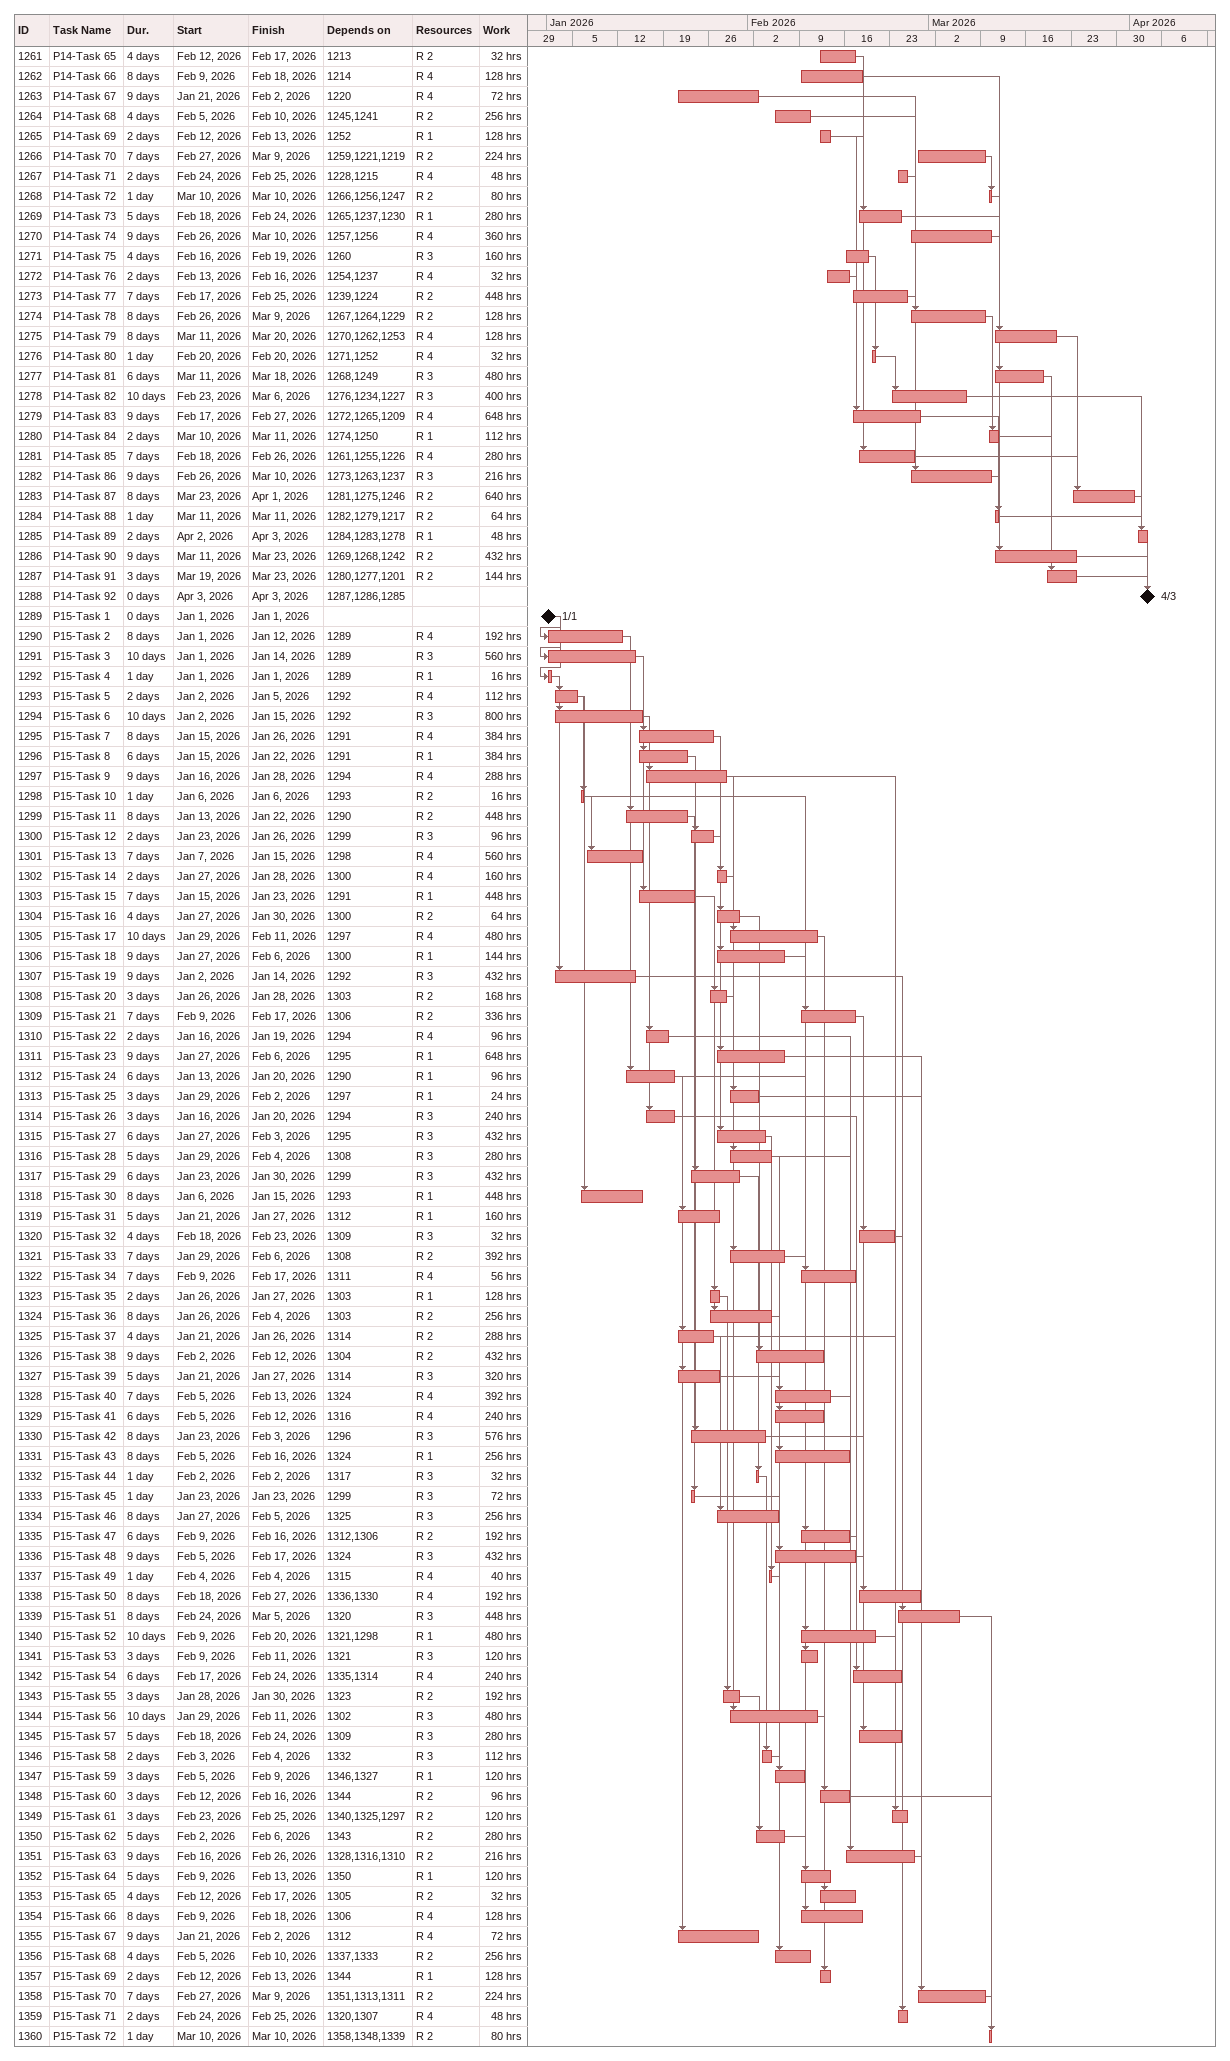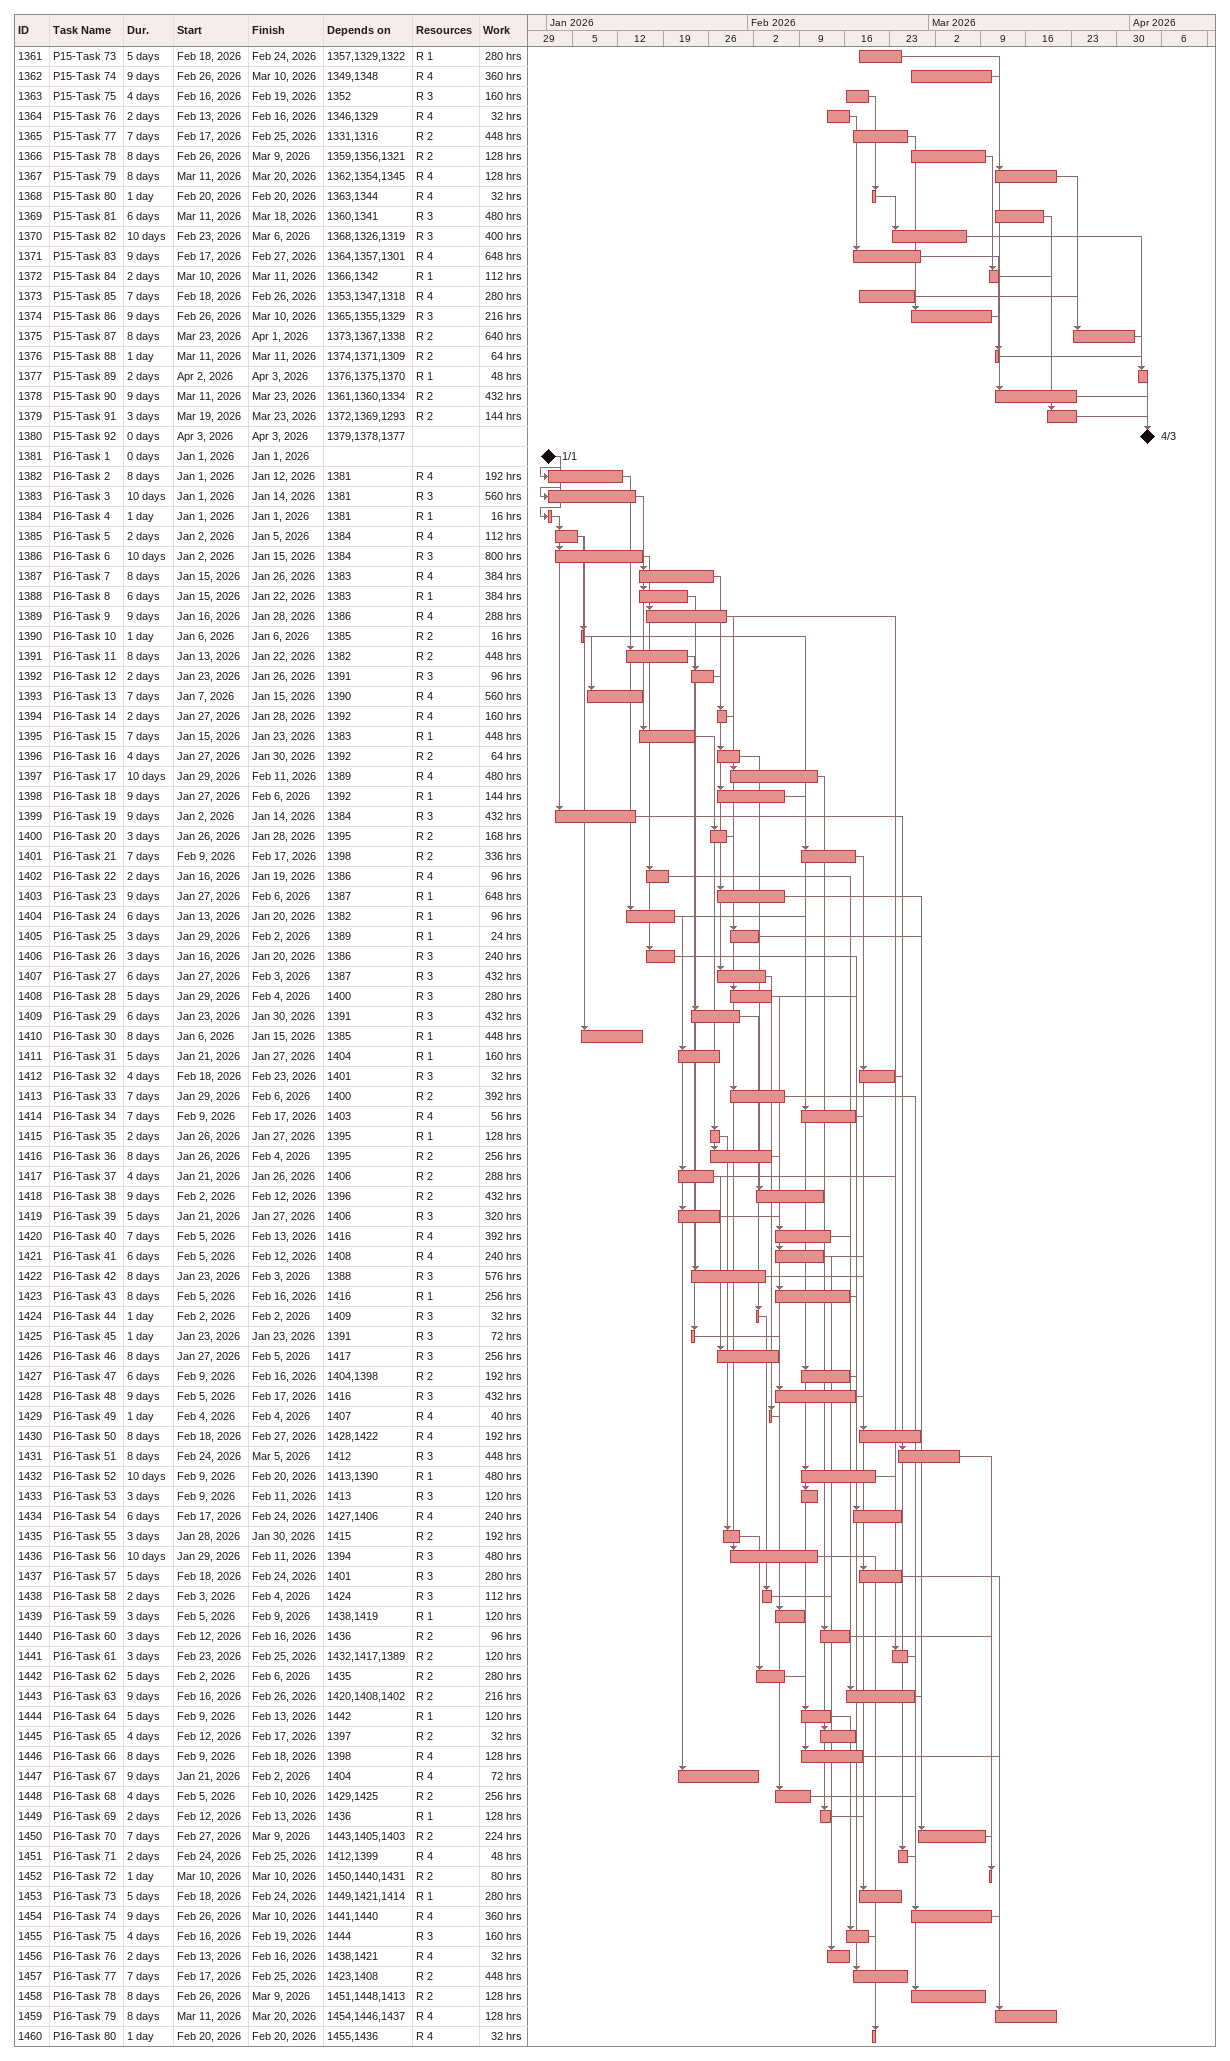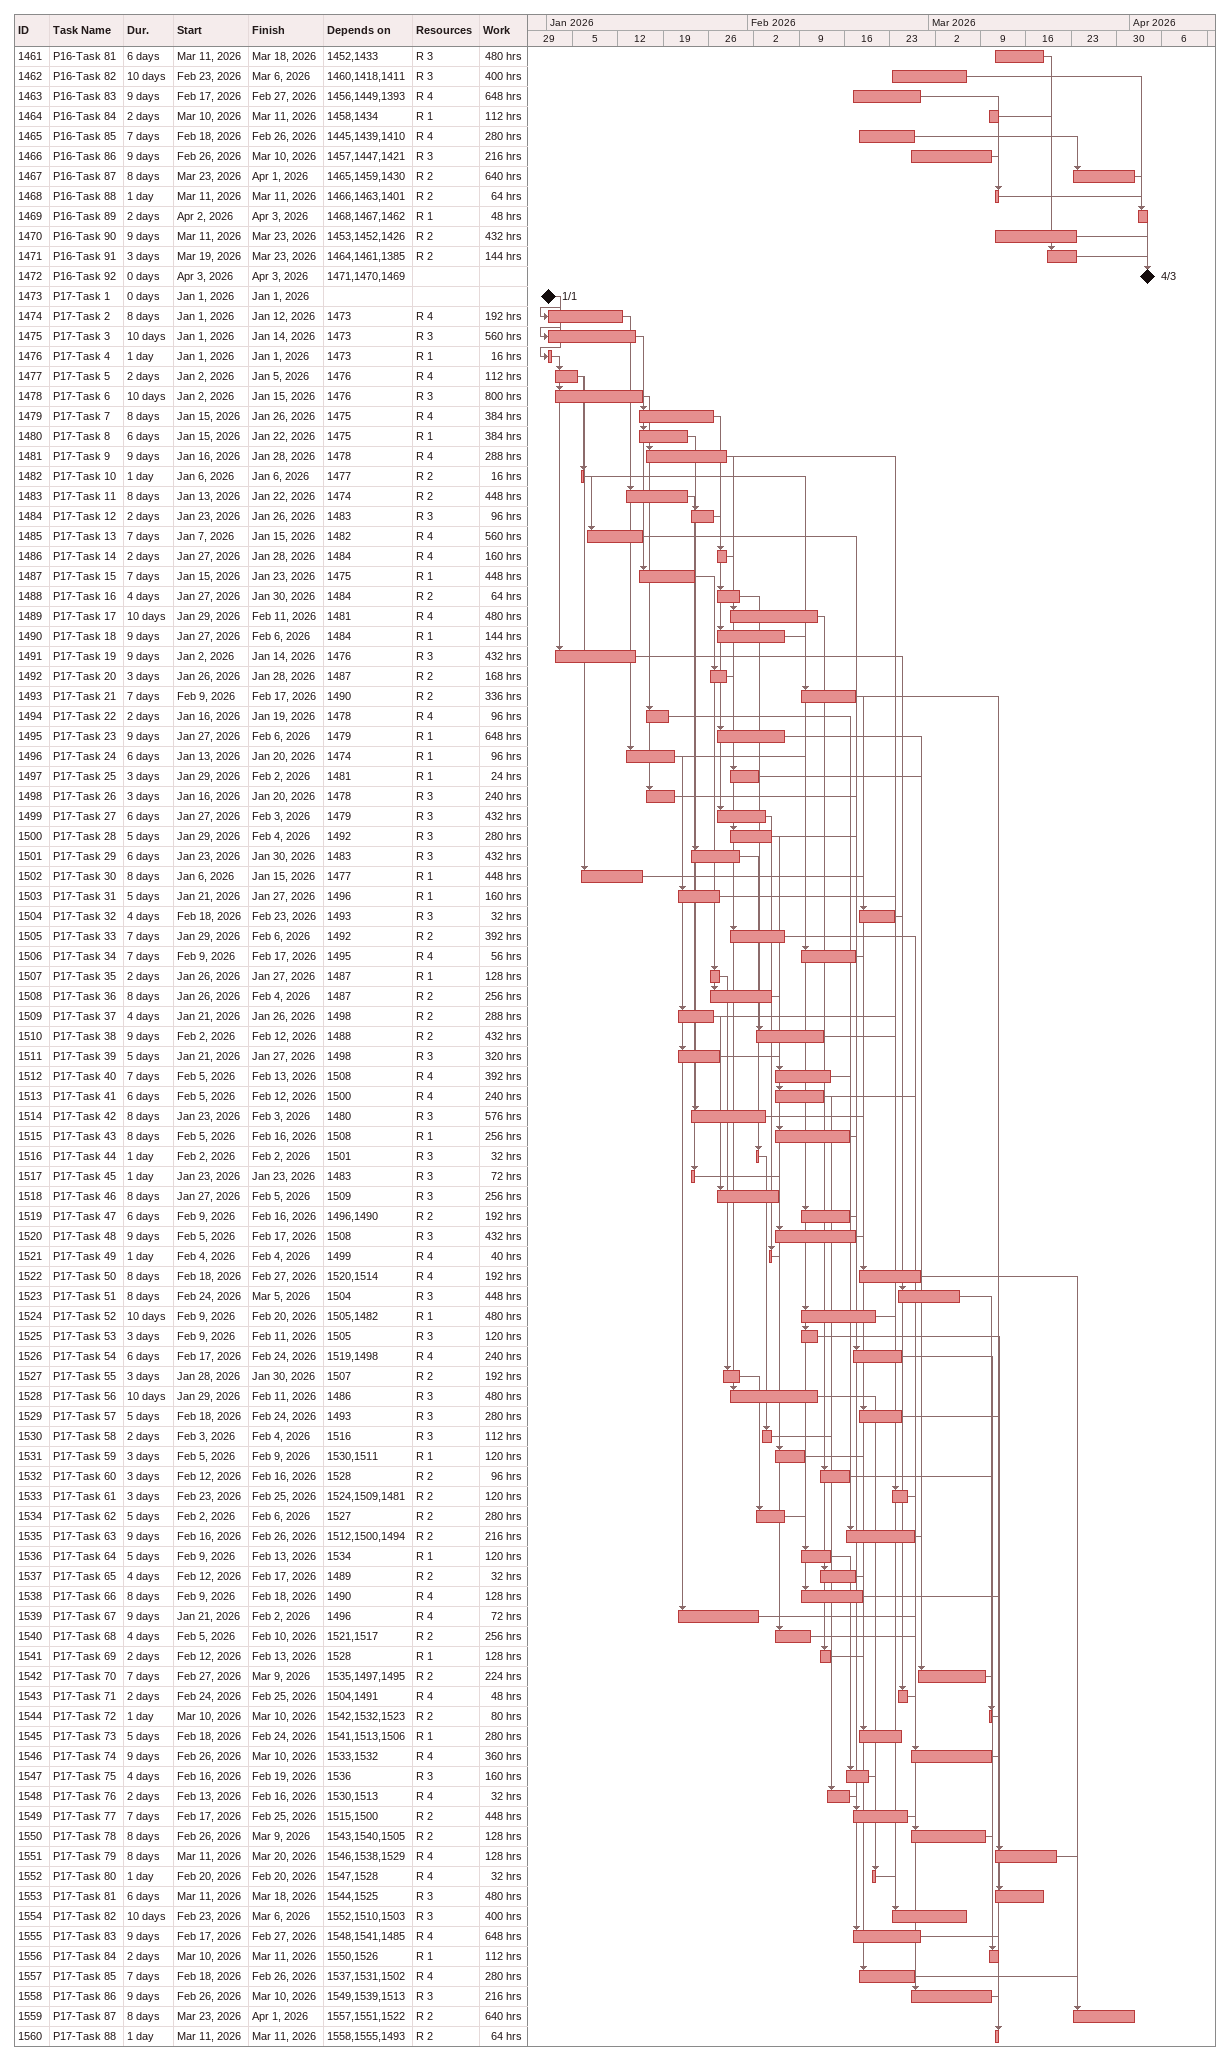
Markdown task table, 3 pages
| ID | Task | Duration | Start | Finish | Predecessors | Resources | Work (h) |
|---|---|---|---|---|---|---|---|
| 1261 | P14-Task 65 | 4d | 2026-02-12 | 2026-02-17 | 1213 | R 2 | 32 |
| 1262 | P14-Task 66 | 8d | 2026-02-09 | 2026-02-18 | 1214 | R 4 | 128 |
| 1263 | P14-Task 67 | 9d | 2026-01-21 | 2026-02-02 | 1220 | R 4 | 72 |
| 1264 | P14-Task 68 | 4d | 2026-02-05 | 2026-02-10 | 1245, 1241 | R 2 | 256 |
| 1265 | P14-Task 69 | 2d | 2026-02-12 | 2026-02-13 | 1252 | R 1 | 128 |
| 1266 | P14-Task 70 | 7d | 2026-02-27 | 2026-03-09 | 1259, 1221, 1219 | R 2 | 224 |
| 1267 | P14-Task 71 | 2d | 2026-02-24 | 2026-02-25 | 1228, 1215 | R 4 | 48 |
| 1268 | P14-Task 72 | 1d | 2026-03-10 | 2026-03-10 | 1266, 1256, 1247 | R 2 | 80 |
| 1269 | P14-Task 73 | 5d | 2026-02-18 | 2026-02-24 | 1265, 1237, 1230 | R 1 | 280 |
| 1270 | P14-Task 74 | 9d | 2026-02-26 | 2026-03-10 | 1257, 1256 | R 4 | 360 |
| 1271 | P14-Task 75 | 4d | 2026-02-16 | 2026-02-19 | 1260 | R 3 | 160 |
| 1272 | P14-Task 76 | 2d | 2026-02-13 | 2026-02-16 | 1254, 1237 | R 4 | 32 |
| 1273 | P14-Task 77 | 7d | 2026-02-17 | 2026-02-25 | 1239, 1224 | R 2 | 448 |
| 1274 | P14-Task 78 | 8d | 2026-02-26 | 2026-03-09 | 1267, 1264, 1229 | R 2 | 128 |
| 1275 | P14-Task 79 | 8d | 2026-03-11 | 2026-03-20 | 1270, 1262, 1253 | R 4 | 128 |
| 1276 | P14-Task 80 | 1d | 2026-02-20 | 2026-02-20 | 1271, 1252 | R 4 | 32 |
| 1277 | P14-Task 81 | 6d | 2026-03-11 | 2026-03-18 | 1268, 1249 | R 3 | 480 |
| 1278 | P14-Task 82 | 10d | 2026-02-23 | 2026-03-06 | 1276, 1234, 1227 | R 3 | 400 |
| 1279 | P14-Task 83 | 9d | 2026-02-17 | 2026-02-27 | 1272, 1265, 1209 | R 4 | 648 |
| 1280 | P14-Task 84 | 2d | 2026-03-10 | 2026-03-11 | 1274, 1250 | R 1 | 112 |
| 1281 | P14-Task 85 | 7d | 2026-02-18 | 2026-02-26 | 1261, 1255, 1226 | R 4 | 280 |
| 1282 | P14-Task 86 | 9d | 2026-02-26 | 2026-03-10 | 1273, 1263, 1237 | R 3 | 216 |
| 1283 | P14-Task 87 | 8d | 2026-03-23 | 2026-04-01 | 1281, 1275, 1246 | R 2 | 640 |
| 1284 | P14-Task 88 | 1d | 2026-03-11 | 2026-03-11 | 1282, 1279, 1217 | R 2 | 64 |
| 1285 | P14-Task 89 | 2d | 2026-04-02 | 2026-04-03 | 1284, 1283, 1278 | R 1 | 48 |
| 1286 | P14-Task 90 | 9d | 2026-03-11 | 2026-03-23 | 1269, 1268, 1242 | R 2 | 432 |
| 1287 | P14-Task 91 | 3d | 2026-03-19 | 2026-03-23 | 1280, 1277, 1201 | R 2 | 144 |
| 1288 | P14-Task 92 | 0d | 2026-04-03 | 2026-04-03 | 1287, 1286, 1285 |  |  |
| 1289 | P15-Task 1 | 0d | 2026-01-01 | 2026-01-01 |  |  |  |
| 1290 | P15-Task 2 | 8d | 2026-01-01 | 2026-01-12 | 1289 | R 4 | 192 |
| 1291 | P15-Task 3 | 10d | 2026-01-01 | 2026-01-14 | 1289 | R 3 | 560 |
| 1292 | P15-Task 4 | 1d | 2026-01-01 | 2026-01-01 | 1289 | R 1 | 16 |
| 1293 | P15-Task 5 | 2d | 2026-01-02 | 2026-01-05 | 1292 | R 4 | 112 |
| 1294 | P15-Task 6 | 10d | 2026-01-02 | 2026-01-15 | 1292 | R 3 | 800 |
| 1295 | P15-Task 7 | 8d | 2026-01-15 | 2026-01-26 | 1291 | R 4 | 384 |
| 1296 | P15-Task 8 | 6d | 2026-01-15 | 2026-01-22 | 1291 | R 1 | 384 |
| 1297 | P15-Task 9 | 9d | 2026-01-16 | 2026-01-28 | 1294 | R 4 | 288 |
| 1298 | P15-Task 10 | 1d | 2026-01-06 | 2026-01-06 | 1293 | R 2 | 16 |
| 1299 | P15-Task 11 | 8d | 2026-01-13 | 2026-01-22 | 1290 | R 2 | 448 |
| 1300 | P15-Task 12 | 2d | 2026-01-23 | 2026-01-26 | 1299 | R 3 | 96 |
| 1301 | P15-Task 13 | 7d | 2026-01-07 | 2026-01-15 | 1298 | R 4 | 560 |
| 1302 | P15-Task 14 | 2d | 2026-01-27 | 2026-01-28 | 1300 | R 4 | 160 |
| 1303 | P15-Task 15 | 7d | 2026-01-15 | 2026-01-23 | 1291 | R 1 | 448 |
| 1304 | P15-Task 16 | 4d | 2026-01-27 | 2026-01-30 | 1300 | R 2 | 64 |
| 1305 | P15-Task 17 | 10d | 2026-01-29 | 2026-02-11 | 1297 | R 4 | 480 |
| 1306 | P15-Task 18 | 9d | 2026-01-27 | 2026-02-06 | 1300 | R 1 | 144 |
| 1307 | P15-Task 19 | 9d | 2026-01-02 | 2026-01-14 | 1292 | R 3 | 432 |
| 1308 | P15-Task 20 | 3d | 2026-01-26 | 2026-01-28 | 1303 | R 2 | 168 |
| 1309 | P15-Task 21 | 7d | 2026-02-09 | 2026-02-17 | 1306 | R 2 | 336 |
| 1310 | P15-Task 22 | 2d | 2026-01-16 | 2026-01-19 | 1294 | R 4 | 96 |
| 1311 | P15-Task 23 | 9d | 2026-01-27 | 2026-02-06 | 1295 | R 1 | 648 |
| 1312 | P15-Task 24 | 6d | 2026-01-13 | 2026-01-20 | 1290 | R 1 | 96 |
| 1313 | P15-Task 25 | 3d | 2026-01-29 | 2026-02-02 | 1297 | R 1 | 24 |
| 1314 | P15-Task 26 | 3d | 2026-01-16 | 2026-01-20 | 1294 | R 3 | 240 |
| 1315 | P15-Task 27 | 6d | 2026-01-27 | 2026-02-03 | 1295 | R 3 | 432 |
| 1316 | P15-Task 28 | 5d | 2026-01-29 | 2026-02-04 | 1308 | R 3 | 280 |
| 1317 | P15-Task 29 | 6d | 2026-01-23 | 2026-01-30 | 1299 | R 3 | 432 |
| 1318 | P15-Task 30 | 8d | 2026-01-06 | 2026-01-15 | 1293 | R 1 | 448 |
| 1319 | P15-Task 31 | 5d | 2026-01-21 | 2026-01-27 | 1312 | R 1 | 160 |
| 1320 | P15-Task 32 | 4d | 2026-02-18 | 2026-02-23 | 1309 | R 3 | 32 |
| 1321 | P15-Task 33 | 7d | 2026-01-29 | 2026-02-06 | 1308 | R 2 | 392 |
| 1322 | P15-Task 34 | 7d | 2026-02-09 | 2026-02-17 | 1311 | R 4 | 56 |
| 1323 | P15-Task 35 | 2d | 2026-01-26 | 2026-01-27 | 1303 | R 1 | 128 |
| 1324 | P15-Task 36 | 8d | 2026-01-26 | 2026-02-04 | 1303 | R 2 | 256 |
| 1325 | P15-Task 37 | 4d | 2026-01-21 | 2026-01-26 | 1314 | R 2 | 288 |
| 1326 | P15-Task 38 | 9d | 2026-02-02 | 2026-02-12 | 1304 | R 2 | 432 |
| 1327 | P15-Task 39 | 5d | 2026-01-21 | 2026-01-27 | 1314 | R 3 | 320 |
| 1328 | P15-Task 40 | 7d | 2026-02-05 | 2026-02-13 | 1324 | R 4 | 392 |
| 1329 | P15-Task 41 | 6d | 2026-02-05 | 2026-02-12 | 1316 | R 4 | 240 |
| 1330 | P15-Task 42 | 8d | 2026-01-23 | 2026-02-03 | 1296 | R 3 | 576 |
| 1331 | P15-Task 43 | 8d | 2026-02-05 | 2026-02-16 | 1324 | R 1 | 256 |
| 1332 | P15-Task 44 | 1d | 2026-02-02 | 2026-02-02 | 1317 | R 3 | 32 |
| 1333 | P15-Task 45 | 1d | 2026-01-23 | 2026-01-23 | 1299 | R 3 | 72 |
| 1334 | P15-Task 46 | 8d | 2026-01-27 | 2026-02-05 | 1325 | R 3 | 256 |
| 1335 | P15-Task 47 | 6d | 2026-02-09 | 2026-02-16 | 1312, 1306 | R 2 | 192 |
| 1336 | P15-Task 48 | 9d | 2026-02-05 | 2026-02-17 | 1324 | R 3 | 432 |
| 1337 | P15-Task 49 | 1d | 2026-02-04 | 2026-02-04 | 1315 | R 4 | 40 |
| 1338 | P15-Task 50 | 8d | 2026-02-18 | 2026-02-27 | 1336, 1330 | R 4 | 192 |
| 1339 | P15-Task 51 | 8d | 2026-02-24 | 2026-03-05 | 1320 | R 3 | 448 |
| 1340 | P15-Task 52 | 10d | 2026-02-09 | 2026-02-20 | 1321, 1298 | R 1 | 480 |
| 1341 | P15-Task 53 | 3d | 2026-02-09 | 2026-02-11 | 1321 | R 3 | 120 |
| 1342 | P15-Task 54 | 6d | 2026-02-17 | 2026-02-24 | 1335, 1314 | R 4 | 240 |
| 1343 | P15-Task 55 | 3d | 2026-01-28 | 2026-01-30 | 1323 | R 2 | 192 |
| 1344 | P15-Task 56 | 10d | 2026-01-29 | 2026-02-11 | 1302 | R 3 | 480 |
| 1345 | P15-Task 57 | 5d | 2026-02-18 | 2026-02-24 | 1309 | R 3 | 280 |
| 1346 | P15-Task 58 | 2d | 2026-02-03 | 2026-02-04 | 1332 | R 3 | 112 |
| 1347 | P15-Task 59 | 3d | 2026-02-05 | 2026-02-09 | 1346, 1327 | R 1 | 120 |
| 1348 | P15-Task 60 | 3d | 2026-02-12 | 2026-02-16 | 1344 | R 2 | 96 |
| 1349 | P15-Task 61 | 3d | 2026-02-23 | 2026-02-25 | 1340, 1325, 1297 | R 2 | 120 |
| 1350 | P15-Task 62 | 5d | 2026-02-02 | 2026-02-06 | 1343 | R 2 | 280 |
| 1351 | P15-Task 63 | 9d | 2026-02-16 | 2026-02-26 | 1328, 1316, 1310 | R 2 | 216 |
| 1352 | P15-Task 64 | 5d | 2026-02-09 | 2026-02-13 | 1350 | R 1 | 120 |
| 1353 | P15-Task 65 | 4d | 2026-02-12 | 2026-02-17 | 1305 | R 2 | 32 |
| 1354 | P15-Task 66 | 8d | 2026-02-09 | 2026-02-18 | 1306 | R 4 | 128 |
| 1355 | P15-Task 67 | 9d | 2026-01-21 | 2026-02-02 | 1312 | R 4 | 72 |
| 1356 | P15-Task 68 | 4d | 2026-02-05 | 2026-02-10 | 1337, 1333 | R 2 | 256 |
| 1357 | P15-Task 69 | 2d | 2026-02-12 | 2026-02-13 | 1344 | R 1 | 128 |
| 1358 | P15-Task 70 | 7d | 2026-02-27 | 2026-03-09 | 1351, 1313, 1311 | R 2 | 224 |
| 1359 | P15-Task 71 | 2d | 2026-02-24 | 2026-02-25 | 1320, 1307 | R 4 | 48 |
| 1360 | P15-Task 72 | 1d | 2026-03-10 | 2026-03-10 | 1358, 1348, 1339 | R 2 | 80 |
| 1361 | P15-Task 73 | 5d | 2026-02-18 | 2026-02-24 | 1357, 1329, 1322 | R 1 | 280 |
| 1362 | P15-Task 74 | 9d | 2026-02-26 | 2026-03-10 | 1349, 1348 | R 4 | 360 |
| 1363 | P15-Task 75 | 4d | 2026-02-16 | 2026-02-19 | 1352 | R 3 | 160 |
| 1364 | P15-Task 76 | 2d | 2026-02-13 | 2026-02-16 | 1346, 1329 | R 4 | 32 |
| 1365 | P15-Task 77 | 7d | 2026-02-17 | 2026-02-25 | 1331, 1316 | R 2 | 448 |
| 1366 | P15-Task 78 | 8d | 2026-02-26 | 2026-03-09 | 1359, 1356, 1321 | R 2 | 128 |
| 1367 | P15-Task 79 | 8d | 2026-03-11 | 2026-03-20 | 1362, 1354, 1345 | R 4 | 128 |
| 1368 | P15-Task 80 | 1d | 2026-02-20 | 2026-02-20 | 1363, 1344 | R 4 | 32 |
| 1369 | P15-Task 81 | 6d | 2026-03-11 | 2026-03-18 | 1360, 1341 | R 3 | 480 |
| 1370 | P15-Task 82 | 10d | 2026-02-23 | 2026-03-06 | 1368, 1326, 1319 | R 3 | 400 |
| 1371 | P15-Task 83 | 9d | 2026-02-17 | 2026-02-27 | 1364, 1357, 1301 | R 4 | 648 |
| 1372 | P15-Task 84 | 2d | 2026-03-10 | 2026-03-11 | 1366, 1342 | R 1 | 112 |
| 1373 | P15-Task 85 | 7d | 2026-02-18 | 2026-02-26 | 1353, 1347, 1318 | R 4 | 280 |
| 1374 | P15-Task 86 | 9d | 2026-02-26 | 2026-03-10 | 1365, 1355, 1329 | R 3 | 216 |
| 1375 | P15-Task 87 | 8d | 2026-03-23 | 2026-04-01 | 1373, 1367, 1338 | R 2 | 640 |
| 1376 | P15-Task 88 | 1d | 2026-03-11 | 2026-03-11 | 1374, 1371, 1309 | R 2 | 64 |
| 1377 | P15-Task 89 | 2d | 2026-04-02 | 2026-04-03 | 1376, 1375, 1370 | R 1 | 48 |
| 1378 | P15-Task 90 | 9d | 2026-03-11 | 2026-03-23 | 1361, 1360, 1334 | R 2 | 432 |
| 1379 | P15-Task 91 | 3d | 2026-03-19 | 2026-03-23 | 1372, 1369, 1293 | R 2 | 144 |
| 1380 | P15-Task 92 | 0d | 2026-04-03 | 2026-04-03 | 1379, 1378, 1377 |  |  |
| 1381 | P16-Task 1 | 0d | 2026-01-01 | 2026-01-01 |  |  |  |
| 1382 | P16-Task 2 | 8d | 2026-01-01 | 2026-01-12 | 1381 | R 4 | 192 |
| 1383 | P16-Task 3 | 10d | 2026-01-01 | 2026-01-14 | 1381 | R 3 | 560 |
| 1384 | P16-Task 4 | 1d | 2026-01-01 | 2026-01-01 | 1381 | R 1 | 16 |
| 1385 | P16-Task 5 | 2d | 2026-01-02 | 2026-01-05 | 1384 | R 4 | 112 |
| 1386 | P16-Task 6 | 10d | 2026-01-02 | 2026-01-15 | 1384 | R 3 | 800 |
| 1387 | P16-Task 7 | 8d | 2026-01-15 | 2026-01-26 | 1383 | R 4 | 384 |
| 1388 | P16-Task 8 | 6d | 2026-01-15 | 2026-01-22 | 1383 | R 1 | 384 |
| 1389 | P16-Task 9 | 9d | 2026-01-16 | 2026-01-28 | 1386 | R 4 | 288 |
| 1390 | P16-Task 10 | 1d | 2026-01-06 | 2026-01-06 | 1385 | R 2 | 16 |
| 1391 | P16-Task 11 | 8d | 2026-01-13 | 2026-01-22 | 1382 | R 2 | 448 |
| 1392 | P16-Task 12 | 2d | 2026-01-23 | 2026-01-26 | 1391 | R 3 | 96 |
| 1393 | P16-Task 13 | 7d | 2026-01-07 | 2026-01-15 | 1390 | R 4 | 560 |
| 1394 | P16-Task 14 | 2d | 2026-01-27 | 2026-01-28 | 1392 | R 4 | 160 |
| 1395 | P16-Task 15 | 7d | 2026-01-15 | 2026-01-23 | 1383 | R 1 | 448 |
| 1396 | P16-Task 16 | 4d | 2026-01-27 | 2026-01-30 | 1392 | R 2 | 64 |
| 1397 | P16-Task 17 | 10d | 2026-01-29 | 2026-02-11 | 1389 | R 4 | 480 |
| 1398 | P16-Task 18 | 9d | 2026-01-27 | 2026-02-06 | 1392 | R 1 | 144 |
| 1399 | P16-Task 19 | 9d | 2026-01-02 | 2026-01-14 | 1384 | R 3 | 432 |
| 1400 | P16-Task 20 | 3d | 2026-01-26 | 2026-01-28 | 1395 | R 2 | 168 |
| 1401 | P16-Task 21 | 7d | 2026-02-09 | 2026-02-17 | 1398 | R 2 | 336 |
| 1402 | P16-Task 22 | 2d | 2026-01-16 | 2026-01-19 | 1386 | R 4 | 96 |
| 1403 | P16-Task 23 | 9d | 2026-01-27 | 2026-02-06 | 1387 | R 1 | 648 |
| 1404 | P16-Task 24 | 6d | 2026-01-13 | 2026-01-20 | 1382 | R 1 | 96 |
| 1405 | P16-Task 25 | 3d | 2026-01-29 | 2026-02-02 | 1389 | R 1 | 24 |
| 1406 | P16-Task 26 | 3d | 2026-01-16 | 2026-01-20 | 1386 | R 3 | 240 |
| 1407 | P16-Task 27 | 6d | 2026-01-27 | 2026-02-03 | 1387 | R 3 | 432 |
| 1408 | P16-Task 28 | 5d | 2026-01-29 | 2026-02-04 | 1400 | R 3 | 280 |
| 1409 | P16-Task 29 | 6d | 2026-01-23 | 2026-01-30 | 1391 | R 3 | 432 |
| 1410 | P16-Task 30 | 8d | 2026-01-06 | 2026-01-15 | 1385 | R 1 | 448 |
| 1411 | P16-Task 31 | 5d | 2026-01-21 | 2026-01-27 | 1404 | R 1 | 160 |
| 1412 | P16-Task 32 | 4d | 2026-02-18 | 2026-02-23 | 1401 | R 3 | 32 |
| 1413 | P16-Task 33 | 7d | 2026-01-29 | 2026-02-06 | 1400 | R 2 | 392 |
| 1414 | P16-Task 34 | 7d | 2026-02-09 | 2026-02-17 | 1403 | R 4 | 56 |
| 1415 | P16-Task 35 | 2d | 2026-01-26 | 2026-01-27 | 1395 | R 1 | 128 |
| 1416 | P16-Task 36 | 8d | 2026-01-26 | 2026-02-04 | 1395 | R 2 | 256 |
| 1417 | P16-Task 37 | 4d | 2026-01-21 | 2026-01-26 | 1406 | R 2 | 288 |
| 1418 | P16-Task 38 | 9d | 2026-02-02 | 2026-02-12 | 1396 | R 2 | 432 |
| 1419 | P16-Task 39 | 5d | 2026-01-21 | 2026-01-27 | 1406 | R 3 | 320 |
| 1420 | P16-Task 40 | 7d | 2026-02-05 | 2026-02-13 | 1416 | R 4 | 392 |
| 1421 | P16-Task 41 | 6d | 2026-02-05 | 2026-02-12 | 1408 | R 4 | 240 |
| 1422 | P16-Task 42 | 8d | 2026-01-23 | 2026-02-03 | 1388 | R 3 | 576 |
| 1423 | P16-Task 43 | 8d | 2026-02-05 | 2026-02-16 | 1416 | R 1 | 256 |
| 1424 | P16-Task 44 | 1d | 2026-02-02 | 2026-02-02 | 1409 | R 3 | 32 |
| 1425 | P16-Task 45 | 1d | 2026-01-23 | 2026-01-23 | 1391 | R 3 | 72 |
| 1426 | P16-Task 46 | 8d | 2026-01-27 | 2026-02-05 | 1417 | R 3 | 256 |
| 1427 | P16-Task 47 | 6d | 2026-02-09 | 2026-02-16 | 1404, 1398 | R 2 | 192 |
| 1428 | P16-Task 48 | 9d | 2026-02-05 | 2026-02-17 | 1416 | R 3 | 432 |
| 1429 | P16-Task 49 | 1d | 2026-02-04 | 2026-02-04 | 1407 | R 4 | 40 |
| 1430 | P16-Task 50 | 8d | 2026-02-18 | 2026-02-27 | 1428, 1422 | R 4 | 192 |
| 1431 | P16-Task 51 | 8d | 2026-02-24 | 2026-03-05 | 1412 | R 3 | 448 |
| 1432 | P16-Task 52 | 10d | 2026-02-09 | 2026-02-20 | 1413, 1390 | R 1 | 480 |
| 1433 | P16-Task 53 | 3d | 2026-02-09 | 2026-02-11 | 1413 | R 3 | 120 |
| 1434 | P16-Task 54 | 6d | 2026-02-17 | 2026-02-24 | 1427, 1406 | R 4 | 240 |
| 1435 | P16-Task 55 | 3d | 2026-01-28 | 2026-01-30 | 1415 | R 2 | 192 |
| 1436 | P16-Task 56 | 10d | 2026-01-29 | 2026-02-11 | 1394 | R 3 | 480 |
| 1437 | P16-Task 57 | 5d | 2026-02-18 | 2026-02-24 | 1401 | R 3 | 280 |
| 1438 | P16-Task 58 | 2d | 2026-02-03 | 2026-02-04 | 1424 | R 3 | 112 |
| 1439 | P16-Task 59 | 3d | 2026-02-05 | 2026-02-09 | 1438, 1419 | R 1 | 120 |
| 1440 | P16-Task 60 | 3d | 2026-02-12 | 2026-02-16 | 1436 | R 2 | 96 |
| 1441 | P16-Task 61 | 3d | 2026-02-23 | 2026-02-25 | 1432, 1417, 1389 | R 2 | 120 |
| 1442 | P16-Task 62 | 5d | 2026-02-02 | 2026-02-06 | 1435 | R 2 | 280 |
| 1443 | P16-Task 63 | 9d | 2026-02-16 | 2026-02-26 | 1420, 1408, 1402 | R 2 | 216 |
| 1444 | P16-Task 64 | 5d | 2026-02-09 | 2026-02-13 | 1442 | R 1 | 120 |
| 1445 | P16-Task 65 | 4d | 2026-02-12 | 2026-02-17 | 1397 | R 2 | 32 |
| 1446 | P16-Task 66 | 8d | 2026-02-09 | 2026-02-18 | 1398 | R 4 | 128 |
| 1447 | P16-Task 67 | 9d | 2026-01-21 | 2026-02-02 | 1404 | R 4 | 72 |
| 1448 | P16-Task 68 | 4d | 2026-02-05 | 2026-02-10 | 1429, 1425 | R 2 | 256 |
| 1449 | P16-Task 69 | 2d | 2026-02-12 | 2026-02-13 | 1436 | R 1 | 128 |
| 1450 | P16-Task 70 | 7d | 2026-02-27 | 2026-03-09 | 1443, 1405, 1403 | R 2 | 224 |
| 1451 | P16-Task 71 | 2d | 2026-02-24 | 2026-02-25 | 1412, 1399 | R 4 | 48 |
| 1452 | P16-Task 72 | 1d | 2026-03-10 | 2026-03-10 | 1450, 1440, 1431 | R 2 | 80 |
| 1453 | P16-Task 73 | 5d | 2026-02-18 | 2026-02-24 | 1449, 1421, 1414 | R 1 | 280 |
| 1454 | P16-Task 74 | 9d | 2026-02-26 | 2026-03-10 | 1441, 1440 | R 4 | 360 |
| 1455 | P16-Task 75 | 4d | 2026-02-16 | 2026-02-19 | 1444 | R 3 | 160 |
| 1456 | P16-Task 76 | 2d | 2026-02-13 | 2026-02-16 | 1438, 1421 | R 4 | 32 |
| 1457 | P16-Task 77 | 7d | 2026-02-17 | 2026-02-25 | 1423, 1408 | R 2 | 448 |
| 1458 | P16-Task 78 | 8d | 2026-02-26 | 2026-03-09 | 1451, 1448, 1413 | R 2 | 128 |
| 1459 | P16-Task 79 | 8d | 2026-03-11 | 2026-03-20 | 1454, 1446, 1437 | R 4 | 128 |
| 1460 | P16-Task 80 | 1d | 2026-02-20 | 2026-02-20 | 1455, 1436 | R 4 | 32 |
| 1461 | P16-Task 81 | 6d | 2026-03-11 | 2026-03-18 | 1452, 1433 | R 3 | 480 |
| 1462 | P16-Task 82 | 10d | 2026-02-23 | 2026-03-06 | 1460, 1418, 1411 | R 3 | 400 |
| 1463 | P16-Task 83 | 9d | 2026-02-17 | 2026-02-27 | 1456, 1449, 1393 | R 4 | 648 |
| 1464 | P16-Task 84 | 2d | 2026-03-10 | 2026-03-11 | 1458, 1434 | R 1 | 112 |
| 1465 | P16-Task 85 | 7d | 2026-02-18 | 2026-02-26 | 1445, 1439, 1410 | R 4 | 280 |
| 1466 | P16-Task 86 | 9d | 2026-02-26 | 2026-03-10 | 1457, 1447, 1421 | R 3 | 216 |
| 1467 | P16-Task 87 | 8d | 2026-03-23 | 2026-04-01 | 1465, 1459, 1430 | R 2 | 640 |
| 1468 | P16-Task 88 | 1d | 2026-03-11 | 2026-03-11 | 1466, 1463, 1401 | R 2 | 64 |
| 1469 | P16-Task 89 | 2d | 2026-04-02 | 2026-04-03 | 1468, 1467, 1462 | R 1 | 48 |
| 1470 | P16-Task 90 | 9d | 2026-03-11 | 2026-03-23 | 1453, 1452, 1426 | R 2 | 432 |
| 1471 | P16-Task 91 | 3d | 2026-03-19 | 2026-03-23 | 1464, 1461, 1385 | R 2 | 144 |
| 1472 | P16-Task 92 | 0d | 2026-04-03 | 2026-04-03 | 1471, 1470, 1469 |  |  |
| 1473 | P17-Task 1 | 0d | 2026-01-01 | 2026-01-01 |  |  |  |
| 1474 | P17-Task 2 | 8d | 2026-01-01 | 2026-01-12 | 1473 | R 4 | 192 |
| 1475 | P17-Task 3 | 10d | 2026-01-01 | 2026-01-14 | 1473 | R 3 | 560 |
| 1476 | P17-Task 4 | 1d | 2026-01-01 | 2026-01-01 | 1473 | R 1 | 16 |
| 1477 | P17-Task 5 | 2d | 2026-01-02 | 2026-01-05 | 1476 | R 4 | 112 |
| 1478 | P17-Task 6 | 10d | 2026-01-02 | 2026-01-15 | 1476 | R 3 | 800 |
| 1479 | P17-Task 7 | 8d | 2026-01-15 | 2026-01-26 | 1475 | R 4 | 384 |
| 1480 | P17-Task 8 | 6d | 2026-01-15 | 2026-01-22 | 1475 | R 1 | 384 |
| 1481 | P17-Task 9 | 9d | 2026-01-16 | 2026-01-28 | 1478 | R 4 | 288 |
| 1482 | P17-Task 10 | 1d | 2026-01-06 | 2026-01-06 | 1477 | R 2 | 16 |
| 1483 | P17-Task 11 | 8d | 2026-01-13 | 2026-01-22 | 1474 | R 2 | 448 |
| 1484 | P17-Task 12 | 2d | 2026-01-23 | 2026-01-26 | 1483 | R 3 | 96 |
| 1485 | P17-Task 13 | 7d | 2026-01-07 | 2026-01-15 | 1482 | R 4 | 560 |
| 1486 | P17-Task 14 | 2d | 2026-01-27 | 2026-01-28 | 1484 | R 4 | 160 |
| 1487 | P17-Task 15 | 7d | 2026-01-15 | 2026-01-23 | 1475 | R 1 | 448 |
| 1488 | P17-Task 16 | 4d | 2026-01-27 | 2026-01-30 | 1484 | R 2 | 64 |
| 1489 | P17-Task 17 | 10d | 2026-01-29 | 2026-02-11 | 1481 | R 4 | 480 |
| 1490 | P17-Task 18 | 9d | 2026-01-27 | 2026-02-06 | 1484 | R 1 | 144 |
| 1491 | P17-Task 19 | 9d | 2026-01-02 | 2026-01-14 | 1476 | R 3 | 432 |
| 1492 | P17-Task 20 | 3d | 2026-01-26 | 2026-01-28 | 1487 | R 2 | 168 |
| 1493 | P17-Task 21 | 7d | 2026-02-09 | 2026-02-17 | 1490 | R 2 | 336 |
| 1494 | P17-Task 22 | 2d | 2026-01-16 | 2026-01-19 | 1478 | R 4 | 96 |
| 1495 | P17-Task 23 | 9d | 2026-01-27 | 2026-02-06 | 1479 | R 1 | 648 |
| 1496 | P17-Task 24 | 6d | 2026-01-13 | 2026-01-20 | 1474 | R 1 | 96 |
| 1497 | P17-Task 25 | 3d | 2026-01-29 | 2026-02-02 | 1481 | R 1 | 24 |
| 1498 | P17-Task 26 | 3d | 2026-01-16 | 2026-01-20 | 1478 | R 3 | 240 |
| 1499 | P17-Task 27 | 6d | 2026-01-27 | 2026-02-03 | 1479 | R 3 | 432 |
| 1500 | P17-Task 28 | 5d | 2026-01-29 | 2026-02-04 | 1492 | R 3 | 280 |
| 1501 | P17-Task 29 | 6d | 2026-01-23 | 2026-01-30 | 1483 | R 3 | 432 |
| 1502 | P17-Task 30 | 8d | 2026-01-06 | 2026-01-15 | 1477 | R 1 | 448 |
| 1503 | P17-Task 31 | 5d | 2026-01-21 | 2026-01-27 | 1496 | R 1 | 160 |
| 1504 | P17-Task 32 | 4d | 2026-02-18 | 2026-02-23 | 1493 | R 3 | 32 |
| 1505 | P17-Task 33 | 7d | 2026-01-29 | 2026-02-06 | 1492 | R 2 | 392 |
| 1506 | P17-Task 34 | 7d | 2026-02-09 | 2026-02-17 | 1495 | R 4 | 56 |
| 1507 | P17-Task 35 | 2d | 2026-01-26 | 2026-01-27 | 1487 | R 1 | 128 |
| 1508 | P17-Task 36 | 8d | 2026-01-26 | 2026-02-04 | 1487 | R 2 | 256 |
| 1509 | P17-Task 37 | 4d | 2026-01-21 | 2026-01-26 | 1498 | R 2 | 288 |
| 1510 | P17-Task 38 | 9d | 2026-02-02 | 2026-02-12 | 1488 | R 2 | 432 |
| 1511 | P17-Task 39 | 5d | 2026-01-21 | 2026-01-27 | 1498 | R 3 | 320 |
| 1512 | P17-Task 40 | 7d | 2026-02-05 | 2026-02-13 | 1508 | R 4 | 392 |
| 1513 | P17-Task 41 | 6d | 2026-02-05 | 2026-02-12 | 1500 | R 4 | 240 |
| 1514 | P17-Task 42 | 8d | 2026-01-23 | 2026-02-03 | 1480 | R 3 | 576 |
| 1515 | P17-Task 43 | 8d | 2026-02-05 | 2026-02-16 | 1508 | R 1 | 256 |
| 1516 | P17-Task 44 | 1d | 2026-02-02 | 2026-02-02 | 1501 | R 3 | 32 |
| 1517 | P17-Task 45 | 1d | 2026-01-23 | 2026-01-23 | 1483 | R 3 | 72 |
| 1518 | P17-Task 46 | 8d | 2026-01-27 | 2026-02-05 | 1509 | R 3 | 256 |
| 1519 | P17-Task 47 | 6d | 2026-02-09 | 2026-02-16 | 1496, 1490 | R 2 | 192 |
| 1520 | P17-Task 48 | 9d | 2026-02-05 | 2026-02-17 | 1508 | R 3 | 432 |
| 1521 | P17-Task 49 | 1d | 2026-02-04 | 2026-02-04 | 1499 | R 4 | 40 |
| 1522 | P17-Task 50 | 8d | 2026-02-18 | 2026-02-27 | 1520, 1514 | R 4 | 192 |
| 1523 | P17-Task 51 | 8d | 2026-02-24 | 2026-03-05 | 1504 | R 3 | 448 |
| 1524 | P17-Task 52 | 10d | 2026-02-09 | 2026-02-20 | 1505, 1482 | R 1 | 480 |
| 1525 | P17-Task 53 | 3d | 2026-02-09 | 2026-02-11 | 1505 | R 3 | 120 |
| 1526 | P17-Task 54 | 6d | 2026-02-17 | 2026-02-24 | 1519, 1498 | R 4 | 240 |
| 1527 | P17-Task 55 | 3d | 2026-01-28 | 2026-01-30 | 1507 | R 2 | 192 |
| 1528 | P17-Task 56 | 10d | 2026-01-29 | 2026-02-11 | 1486 | R 3 | 480 |
| 1529 | P17-Task 57 | 5d | 2026-02-18 | 2026-02-24 | 1493 | R 3 | 280 |
| 1530 | P17-Task 58 | 2d | 2026-02-03 | 2026-02-04 | 1516 | R 3 | 112 |
| 1531 | P17-Task 59 | 3d | 2026-02-05 | 2026-02-09 | 1530, 1511 | R 1 | 120 |
| 1532 | P17-Task 60 | 3d | 2026-02-12 | 2026-02-16 | 1528 | R 2 | 96 |
| 1533 | P17-Task 61 | 3d | 2026-02-23 | 2026-02-25 | 1524, 1509, 1481 | R 2 | 120 |
| 1534 | P17-Task 62 | 5d | 2026-02-02 | 2026-02-06 | 1527 | R 2 | 280 |
| 1535 | P17-Task 63 | 9d | 2026-02-16 | 2026-02-26 | 1512, 1500, 1494 | R 2 | 216 |
| 1536 | P17-Task 64 | 5d | 2026-02-09 | 2026-02-13 | 1534 | R 1 | 120 |
| 1537 | P17-Task 65 | 4d | 2026-02-12 | 2026-02-17 | 1489 | R 2 | 32 |
| 1538 | P17-Task 66 | 8d | 2026-02-09 | 2026-02-18 | 1490 | R 4 | 128 |
| 1539 | P17-Task 67 | 9d | 2026-01-21 | 2026-02-02 | 1496 | R 4 | 72 |
| 1540 | P17-Task 68 | 4d | 2026-02-05 | 2026-02-10 | 1521, 1517 | R 2 | 256 |
| 1541 | P17-Task 69 | 2d | 2026-02-12 | 2026-02-13 | 1528 | R 1 | 128 |
| 1542 | P17-Task 70 | 7d | 2026-02-27 | 2026-03-09 | 1535, 1497, 1495 | R 2 | 224 |
| 1543 | P17-Task 71 | 2d | 2026-02-24 | 2026-02-25 | 1504, 1491 | R 4 | 48 |
| 1544 | P17-Task 72 | 1d | 2026-03-10 | 2026-03-10 | 1542, 1532, 1523 | R 2 | 80 |
| 1545 | P17-Task 73 | 5d | 2026-02-18 | 2026-02-24 | 1541, 1513, 1506 | R 1 | 280 |
| 1546 | P17-Task 74 | 9d | 2026-02-26 | 2026-03-10 | 1533, 1532 | R 4 | 360 |
| 1547 | P17-Task 75 | 4d | 2026-02-16 | 2026-02-19 | 1536 | R 3 | 160 |
| 1548 | P17-Task 76 | 2d | 2026-02-13 | 2026-02-16 | 1530, 1513 | R 4 | 32 |
| 1549 | P17-Task 77 | 7d | 2026-02-17 | 2026-02-25 | 1515, 1500 | R 2 | 448 |
| 1550 | P17-Task 78 | 8d | 2026-02-26 | 2026-03-09 | 1543, 1540, 1505 | R 2 | 128 |
| 1551 | P17-Task 79 | 8d | 2026-03-11 | 2026-03-20 | 1546, 1538, 1529 | R 4 | 128 |
| 1552 | P17-Task 80 | 1d | 2026-02-20 | 2026-02-20 | 1547, 1528 | R 4 | 32 |
| 1553 | P17-Task 81 | 6d | 2026-03-11 | 2026-03-18 | 1544, 1525 | R 3 | 480 |
| 1554 | P17-Task 82 | 10d | 2026-02-23 | 2026-03-06 | 1552, 1510, 1503 | R 3 | 400 |
| 1555 | P17-Task 83 | 9d | 2026-02-17 | 2026-02-27 | 1548, 1541, 1485 | R 4 | 648 |
| 1556 | P17-Task 84 | 2d | 2026-03-10 | 2026-03-11 | 1550, 1526 | R 1 | 112 |
| 1557 | P17-Task 85 | 7d | 2026-02-18 | 2026-02-26 | 1537, 1531, 1502 | R 4 | 280 |
| 1558 | P17-Task 86 | 9d | 2026-02-26 | 2026-03-10 | 1549, 1539, 1513 | R 3 | 216 |
| 1559 | P17-Task 87 | 8d | 2026-03-23 | 2026-04-01 | 1557, 1551, 1522 | R 2 | 640 |
| 1560 | P17-Task 88 | 1d | 2026-03-11 | 2026-03-11 | 1558, 1555, 1493 | R 2 | 64 |
